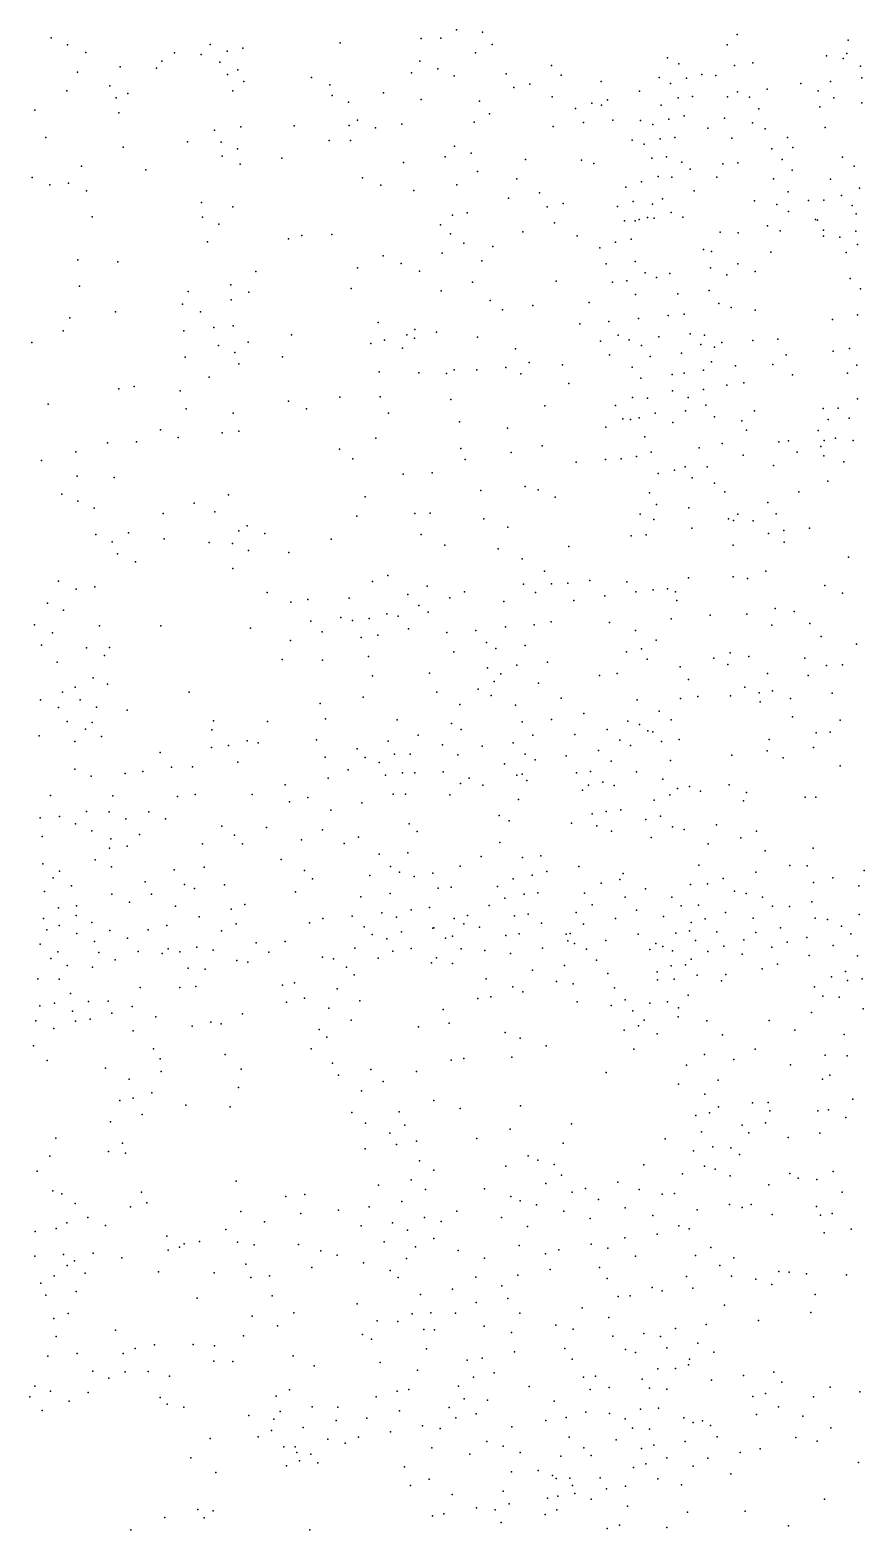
# Model space of a CAD drawing. Header units: inches. Extents: x 1412000 to 4237944, y 4931095 to 14792305.
# Drawn here: x 2823633.4 to 2823715.2, y 9862433.3 to 9862580.4 of the extents above; entities that cross this region are included whole.
import ezdxf

# ---------------------------------------------------------------- set-up
doc = ezdxf.new("R2010")
doc.units = ezdxf.units.IN
doc.header["$MEASUREMENT"] = 0

# ---------------------------------------------------------------- blocks, each defined once
blk = doc.blocks.new('SHORTSTLIDAR')
for p in [(1412124.07, 4931536.94), (1412126.62, 4931536.73), (1412151.58, 4931536.51), (1412084.31, 4931536.16), (1412085.91, 4931535.49), (1412099.91, 4931535.53), (1412103.1, 4931535.14), (1412112.64, 4931535.68), (1412120.59, 4931536.12), (1412122.52, 4931536.13), (1412127.54, 4931535.5), (1412150.61, 4931535.49), (1412162.47, 4931535.93), (1412087.69, 4931534.74), (1412095.15, 4931533.89), (1412096.4, 4931534.71), (1412099, 4931534.55), (1412100.83, 4931533.78), (1412101.57, 4931534.85), (1412120.45, 4931533.87), (1412125.93, 4931534.71), (1412144.76, 4931534.2), (1412145.86, 4931533.62), (1412153.13, 4931533.72), (1412160.36, 4931534.42), (1412161.97, 4931534.13), (1412162.35, 4931534.64), (1412086.87, 4931532.81), (1412091.05, 4931533.33), (1412094.63, 4931533.18), (1412101.61, 4931532.57), (1412102.6, 4931533.03), (1412109.84, 4931532.28), (1412119.65, 4931532.74), (1412122.22, 4931533.12), (1412123.83, 4931532.45), (1412128.94, 4931532.65), (1412133.38, 4931533.47), (1412134.34, 4931532.5), (1412143.94, 4931532.29), (1412146.62, 4931532.21), (1412148.12, 4931532.56), (1412149.51, 4931532.46), (1412151.34, 4931533.47), (1412163.67, 4931533.4), (1412163.83, 4931532.25), (1412085.83, 4931530.96), (1412090.05, 4931531.47), (1412091.83, 4931530.72), (1412102.11, 4931530.98), (1412103.19, 4931531.9), (1412111.63, 4931531.55), (1412116.91, 4931530.78), (1412129.67, 4931531.3), (1412131.24, 4931531.64), (1412138.25, 4931531.88), (1412142, 4931530.95), (1412145.05, 4931531.7), (1412151.61, 4931530.86), (1412154.54, 4931531.12), (1412157.82, 4931531.68), (1412159.53, 4931530.96), (1412160.73, 4931531.88), (1412090.67, 4931530.27), (1412111.85, 4931530.53), (1412113.47, 4931529.87), (1412120.58, 4931530.11), (1412126.32, 4931529.95), (1412133.43, 4931530.38), (1412135.74, 4931529.23), (1412137.34, 4931529.76), (1412138.27, 4931529.57), (1412138.87, 4931530.1), (1412144.12, 4931529.58), (1412145.8, 4931530.29), (1412147.22, 4931530.43), (1412150.63, 4931530.4), (1412152.79, 4931530.35), (1412153.72, 4931529.22), (1412159.7, 4931529.41), (1412161.08, 4931530.28), (1412163.81, 4931529.78), (1412082.71, 4931529.07), (1412090.93, 4931528.8), (1412114.35, 4931528.1), (1412118.68, 4931527.69), (1412125.8, 4931527.91), (1412127.29, 4931528.72), (1412136.51, 4931527.86), (1412139.39, 4931528.11), (1412142.09, 4931528.06), (1412143.3, 4931527.67), (1412144.88, 4931528.19), (1412146.39, 4931528.51), (1412150.35, 4931528.29), (1412153.08, 4931527.85), (1412083.79, 4931526.41), (1412100.33, 4931527.13), (1412102.89, 4931527.43), (1412108.15, 4931527.54), (1412113.52, 4931527.58), (1412116.12, 4931527.35), (1412133.55, 4931527.49), (1412141.28, 4931526.15), (1412144.05, 4931526.26), (1412145.47, 4931526.4), (1412148.71, 4931527.3), (1412151.06, 4931526.32), (1412154.32, 4931527.26), (1412156.53, 4931526.38), (1412160.22, 4931527.39), (1412091.37, 4931525.45), (1412097.67, 4931525.97), (1412100.98, 4931525.95), (1412102.56, 4931525.29), (1412111.56, 4931526.11), (1412113.67, 4931526.11), (1412123.86, 4931525.54), (1412125.51, 4931524.86), (1412142.48, 4931525.75), (1412154.99, 4931525.3), (1412157.06, 4931525.43), (1412087.27, 4931523.58), (1412093.58, 4931523.21), (1412101.06, 4931524.55), (1412102.84, 4931523.79), (1412106.92, 4931524.37), (1412118.85, 4931523.93), (1412122.96, 4931524.49), (1412130.81, 4931524.24), (1412136.32, 4931524.16), (1412137.54, 4931523.86), (1412143.21, 4931524.37), (1412144.65, 4931524.49), (1412146.17, 4931523.98), (1412146.97, 4931523.29), (1412150.19, 4931523.8), (1412151.66, 4931523.91), (1412155.99, 4931524.25), (1412161.93, 4931524.47), (1412163.08, 4931523.57), (1412082.43, 4931522.47), (1412084.18, 4931521.75), (1412085.99, 4931521.91), (1412114.84, 4931522.44), (1412124.08, 4931521.74), (1412126.11, 4931523.05), (1412129.99, 4931522.34), (1412142.19, 4931522.05), (1412143.83, 4931522.58), (1412145.18, 4931522.5), (1412149.59, 4931522.51), (1412155.16, 4931522.35), (1412156.99, 4931523.18), (1412160.74, 4931522.31), (1412087.76, 4931521.15), (1412116.62, 4931521.71), (1412119.88, 4931521.21), (1412129.17, 4931520.44), (1412132.19, 4931520.97), (1412140.66, 4931521.52), (1412144.26, 4931520.39), (1412147.36, 4931521.18), (1412156.58, 4931521.08), (1412161.81, 4931520.72), (1412163.6, 4931521.42), (1412099.03, 4931520.03), (1412102.11, 4931519.61), (1412125.11, 4931519.02), (1412132.95, 4931519.61), (1412134.51, 4931519.93), (1412139.85, 4931519.62), (1412141.39, 4931520.13), (1412143.28, 4931519.86), (1412145.13, 4931519.04), (1412153.28, 4931520.17), (1412155.48, 4931519.83), (1412156.64, 4931519.14), (1412158.57, 4931520.22), (1412160.09, 4931520.26), (1412162.86, 4931519.72), (1412163.27, 4931518.92), (1412088.33, 4931518.62), (1412099.14, 4931518.59), (1412100.76, 4931517.91), (1412122.48, 4931517.82), (1412123.65, 4931518.78), (1412133.68, 4931518.03), (1412140.55, 4931518.23), (1412141.59, 4931518.24), (1412141.99, 4931518.34), (1412142.8, 4931518.54), (1412143.44, 4931518.47), (1412146.26, 4931518.59), (1412154.55, 4931517.72), (1412159.27, 4931518.36), (1412159.48, 4931518.29), (1412099.62, 4931516.15), (1412107.57, 4931516.45), (1412108.87, 4931516.77), (1412111.83, 4931516.89), (1412123.47, 4931516.95), (1412124.78, 4931516.04), (1412130.55, 4931517.16), (1412135.9, 4931516.75), (1412139.64, 4931516.12), (1412141.18, 4931516.44), (1412149.91, 4931517.12), (1412151.7, 4931517.06), (1412155.81, 4931517.25), (1412160.05, 4931516.73), (1412160.07, 4931517.3), (1412161.66, 4931516.61), (1412163.22, 4931517.21), (1412163.39, 4931515.89), (1412086.9, 4931514.39), (1412116.85, 4931514.8), (1412122.65, 4931515.05), (1412127.62, 4931515.7), (1412138.11, 4931515.58), (1412148.29, 4931515.41), (1412149.07, 4931515.21), (1412154.88, 4931515.14), (1412162.29, 4931515.11), (1412090.83, 4931514.21), (1412104.39, 4931513.25), (1412114.36, 4931513.61), (1412118.64, 4931514.04), (1412120.44, 4931513.3), (1412126.53, 4931514.31), (1412138.73, 4931514.01), (1412141.57, 4931514.25), (1412142.55, 4931513.12), (1412144.97, 4931513.05), (1412148.96, 4931513.62), (1412150.56, 4931512.94), (1412151.64, 4931514), (1412153.34, 4931513.27), (1412087.07, 4931511.81), (1412101.93, 4931511.95), (1412113.72, 4931511.58), (1412125.62, 4931512.2), (1412133.85, 4931512.3), (1412139.35, 4931512.21), (1412140.76, 4931512.35), (1412143.67, 4931512.68), (1412162.66, 4931512.57), (1412163.67, 4931511.56), (1412097.18, 4931510.04), (1412097.73, 4931511.31), (1412101.95, 4931510.47), (1412103.68, 4931511.22), (1412122.55, 4931511.37), (1412127.37, 4931510.42), (1412137.08, 4931510.21), (1412141.62, 4931511), (1412145.76, 4931511.06), (1412148.84, 4931511.38), (1412149.78, 4931510.11), (1412086.14, 4931508.7), (1412090.6, 4931509.31), (1412098.95, 4931509.29), (1412128.56, 4931509.5), (1412131.54, 4931509.93), (1412141.9, 4931508.66), (1412144.83, 4931508.95), (1412146.39, 4931509.06), (1412151, 4931509.71), (1412153.35, 4931509.47), (1412160.93, 4931508.56), (1412163.39, 4931509.01), (1412085.49, 4931507.44), (1412097.3, 4931507.44), (1412100.27, 4931507.76), (1412102.15, 4931507.92), (1412107.87, 4931507.04), (1412116.37, 4931508.24), (1412119.18, 4931507.06), (1412119.96, 4931507.56), (1412122.08, 4931507.32), (1412136.17, 4931508.11), (1412139.01, 4931508.35), (1412146.99, 4931507.16), (1412082.39, 4931506.3), (1412100.7, 4931506), (1412103.63, 4931506.32), (1412115.66, 4931506.19), (1412116.98, 4931506.51), (1412118.75, 4931505.75), (1412119.95, 4931506.73), (1412126.13, 4931506.83), (1412129.86, 4931505.68), (1412138.19, 4931506.44), (1412139.9, 4931507), (1412141, 4931506.56), (1412142.22, 4931506.01), (1412143.9, 4931506.84), (1412148.02, 4931506.09), (1412148.38, 4931507.01), (1412149.35, 4931505.82), (1412150.08, 4931506.28), (1412153.14, 4931506.5), (1412155.59, 4931506.62), (1412162.6, 4931505.7), (1412097.43, 4931504.86), (1412102.3, 4931505.31), (1412102.69, 4931504.2), (1412107, 4931504.89), (1412131.17, 4931504.32), (1412134.45, 4931504.1), (1412139.06, 4931505.1), (1412143.06, 4931504.93), (1412146.14, 4931505.26), (1412149.07, 4931504.41), (1412155.08, 4931504.14), (1412156.4, 4931505.1), (1412161, 4931505.43), (1412099.8, 4931502.91), (1412116.48, 4931503.42), (1412120.36, 4931503.33), (1412123.09, 4931503.25), (1412123.84, 4931503.62), (1412126.04, 4931503.6), (1412128.91, 4931503.83), (1412130.36, 4931503.22), (1412141.29, 4931503.89), (1412142.14, 4931502.81), (1412145.22, 4931503.16), (1412146.39, 4931503.3), (1412148.3, 4931503.59), (1412151.41, 4931503.99), (1412157, 4931503.12), (1412162.42, 4931503.28), (1412163.33, 4931504.07), (1412090.94, 4931501.76), (1412092.44, 4931501.99), (1412096.95, 4931501.56), (1412135.08, 4931502.26), (1412145.26, 4931501.55), (1412148.28, 4931501.7), (1412150.59, 4931502.1), (1412152.25, 4931502.33), (1412084.01, 4931500.26), (1412097.54, 4931499.79), (1412107.58, 4931500.55), (1412109.35, 4931499.79), (1412112.61, 4931500.94), (1412116.56, 4931500.97), (1412123.51, 4931500.72), (1412132.71, 4931500.09), (1412139.64, 4931500.1), (1412141.31, 4931500.91), (1412142.78, 4931500.83), (1412146.78, 4931500.89), (1412148.51, 4931500.15), (1412160.02, 4931499.81), (1412161.48, 4931499.86), (1412163.39, 4931500.76), (1412102.15, 4931499.37), (1412117.38, 4931499.36), (1412124.35, 4931498.52), (1412140.38, 4931498.8), (1412141.12, 4931498.73), (1412141.96, 4931498.92), (1412143.56, 4931499.35), (1412145.27, 4931498.45), (1412146.53, 4931499.59), (1412149.37, 4931499.02), (1412152.05, 4931498.62), (1412153.3, 4931499.58), (1412160.52, 4931498.75), (1412162.56, 4931498.87), (1412095.03, 4931497.74), (1412096.76, 4931496.99), (1412101.06, 4931497.45), (1412102.71, 4931497.59), (1412116.14, 4931496.9), (1412129.05, 4931497.88), (1412138.72, 4931497.98), (1412142.54, 4931497.04), (1412152.49, 4931497.7), (1412159.52, 4931497.66), (1412161.24, 4931496.92), (1412086.72, 4931495.58), (1412089.83, 4931496.46), (1412092.67, 4931496.56), (1412112.59, 4931495.84), (1412124.48, 4931495.89), (1412129.42, 4931495.51), (1412132.46, 4931496.15), (1412143.14, 4931495.54), (1412147.86, 4931495.98), (1412150.12, 4931496.39), (1412152.17, 4931495.26), (1412155.66, 4931496.54), (1412156.64, 4931496.66), (1412157.49, 4931495.55), (1412159.79, 4931496.08), (1412160.11, 4931496.68), (1412162.97, 4931496.69), (1412083.36, 4931494.71), (1412113.9, 4931494.88), (1412124.92, 4931494.83), (1412135.78, 4931494.55), (1412138.66, 4931494.81), (1412140.22, 4931494.9), (1412141.7, 4931495.12), (1412146.5, 4931494.1), (1412148.64, 4931494.1), (1412155.14, 4931494.24), (1412160.1, 4931495.17), (1412162.05, 4931494.58), (1412086.86, 4931493.18), (1412090.48, 4931493.07), (1412118.82, 4931493.39), (1412121.68, 4931493.52), (1412143.85, 4931493.46), (1412145.44, 4931493.78), (1412147.18, 4931493.02), (1412149.36, 4931492.5), (1412160.49, 4931492.69), (1412085.34, 4931491.41), (1412101.68, 4931491.35), (1412115.09, 4931491.16), (1412126.44, 4931491.79), (1412130.78, 4931492.17), (1412132.08, 4931491.85), (1412133.74, 4931491.14), (1412142.99, 4931491.56), (1412150.39, 4931491.64), (1412157.65, 4931491.64), (1412086.92, 4931490.72), (1412088.53, 4931490.04), (1412095.3, 4931489.52), (1412098.34, 4931490.54), (1412100.35, 4931489.7), (1412119.96, 4931489.54), (1412121.48, 4931489.57), (1412142.08, 4931489.45), (1412143.67, 4931490.41), (1412146.84, 4931490.07), (1412151.64, 4931489.47), (1412154.59, 4931490.61), (1412155.41, 4931489.48), (1412103.51, 4931488.31), (1412114.27, 4931489.25), (1412126.73, 4931489.01), (1412129.08, 4931488.17), (1412143.41, 4931488.94), (1412147.14, 4931488.08), (1412150.75, 4931489.01), (1412151.24, 4931488.85), (1412153.15, 4931488.8), (1412158.68, 4931488.08), (1412088.69, 4931487.45), (1412090.29, 4931486.76), (1412091.87, 4931487.64), (1412095.37, 4931487.05), (1412099.79, 4931486.68), (1412102.07, 4931486.6), (1412102.7, 4931487.81), (1412105.26, 4931487.56), (1412111.76, 4931487), (1412120.58, 4931487.47), (1412141.18, 4931487.35), (1412142.66, 4931487.43), (1412154.65, 4931487.58), (1412156.18, 4931487.87), (1412156.2, 4931486.7), (1412090.8, 4931485.56), (1412103.66, 4931485.91), (1412107.62, 4931485.7), (1412122.91, 4931486.41), (1412128.16, 4931486.06), (1412130.51, 4931485.08), (1412135.09, 4931486.3), (1412151.21, 4931486.41), (1412162.52, 4931485.23), (1412092.58, 4931484.79), (1412102.13, 4931484.13), (1412132.7, 4931483.87), (1412154.4, 4931483.87), (1412085.02, 4931482.88), (1412086.76, 4931482.11), (1412088.57, 4931482.35), (1412115.82, 4931482.85), (1412117.33, 4931483.46), (1412121.18, 4931482.4), (1412130.64, 4931482.58), (1412133.39, 4931482.62), (1412134.97, 4931482.69), (1412137.12, 4931482.95), (1412140.76, 4931482.82), (1412143.34, 4931482.05), (1412144.75, 4931482.15), (1412146.83, 4931483.21), (1412151.2, 4931483.33), (1412152.59, 4931483.16), (1412160.18, 4931482.46), (1412083.93, 4931480.73), (1412105.49, 4931481.77), (1412107.8, 4931480.82), (1412109.49, 4931481.08), (1412113.52, 4931481.21), (1412119.29, 4931481.57), (1412123.41, 4931481.25), (1412124.85, 4931481.83), (1412128.71, 4931480.88), (1412131.8, 4931481.77), (1412135.57, 4931481.01), (1412138.61, 4931481.46), (1412141.64, 4931481.84), (1412145.55, 4931481.86), (1412145.66, 4931481), (1412161.93, 4931481.71), (1412085.5, 4931480.04), (1412112.7, 4931479.33), (1412115.48, 4931479.24), (1412117.22, 4931479.69), (1412118.35, 4931479.47), (1412120.36, 4931480.52), (1412121.27, 4931479.84), (1412145.1, 4931479.21), (1412148.93, 4931479.57), (1412152.54, 4931479.65), (1412155.3, 4931480.21), (1412157.18, 4931479.92), (1412082.65, 4931478.6), (1412084.43, 4931477.82), (1412089.04, 4931478.51), (1412095.06, 4931478.51), (1412103.86, 4931478.29), (1412109.78, 4931478.97), (1412110.88, 4931477.91), (1412113.87, 4931479.04), (1412116.33, 4931477.61), (1412119.35, 4931478.2), (1412123.11, 4931477.85), (1412125.96, 4931478.06), (1412128.86, 4931478.4), (1412131.67, 4931478.62), (1412133.34, 4931478.9), (1412139.05, 4931478.83), (1412141.63, 4931478.05), (1412154.98, 4931478.58), (1412158.71, 4931478.73), (1412083.35, 4931476.63), (1412087.77, 4931476.36), (1412090.01, 4931476.4), (1412107.76, 4931477.08), (1412114.69, 4931477.38), (1412127.01, 4931476.89), (1412127.93, 4931476.3), (1412130.8, 4931476.57), (1412142.22, 4931476.27), (1412143.65, 4931477.12), (1412159.83, 4931477.45), (1412163.31, 4931476.7), (1412084.89, 4931474.94), (1412089.52, 4931475.61), (1412106.95, 4931475.2), (1412110.9, 4931475.14), (1412115.43, 4931475.5), (1412123.81, 4931475.96), (1412132.99, 4931474.96), (1412140.74, 4931475.95), (1412142.77, 4931475.25), (1412149.31, 4931475.35), (1412150.67, 4931474.73), (1412150.89, 4931475.87), (1412152.72, 4931475.5), (1412158.21, 4931475.34), (1412161.91, 4931474.7), (1412088.43, 4931473.4), (1412115.83, 4931473.61), (1412121.4, 4931473.87), (1412127.09, 4931474.39), (1412128.39, 4931473.79), (1412129.98, 4931474.66), (1412138.08, 4931473.64), (1412139.82, 4931473.83), (1412146, 4931474.5), (1412146.81, 4931473.25), (1412154.56, 4931473.83), (1412158.56, 4931473.64), (1412160.35, 4931474.62), (1412085.41, 4931472.01), (1412086.66, 4931472.48), (1412089.82, 4931472.78), (1412097.82, 4931471.99), (1412122.13, 4931472.01), (1412126.18, 4931472.29), (1412127.74, 4931473.05), (1412132.11, 4931472.88), (1412152.35, 4931472.5), (1412153.74, 4931471.94), (1412155.07, 4931472.13), (1412160.92, 4931471.91), (1412083.24, 4931471.27), (1412085.01, 4931470.51), (1412087.15, 4931471.24), (1412088.73, 4931470.55), (1412110.67, 4931470.88), (1412114.91, 4931471.51), (1412124.4, 4931470.81), (1412127.46, 4931471.68), (1412129.86, 4931470.73), (1412134.31, 4931471.41), (1412141.77, 4931471.27), (1412146.03, 4931471.37), (1412147.74, 4931471.58), (1412150.93, 4931471.66), (1412153.86, 4931471.06), (1412156.81, 4931471.37), (1412085.88, 4931469.14), (1412088.32, 4931469.04), (1412091.74, 4931470.24), (1412100.23, 4931469.2), (1412105.51, 4931469.13), (1412111.21, 4931469.39), (1412118.25, 4931469.29), (1412123.58, 4931468.92), (1412130.49, 4931469.1), (1412133.39, 4931469.31), (1412136.55, 4931469.92), (1412140.85, 4931469.15), (1412142, 4931468.84), (1412143.93, 4931470.14), (1412145.12, 4931469.28), (1412157.01, 4931469.58), (1412161.69, 4931469.25), (1412083.12, 4931467.72), (1412087.65, 4931468.37), (1412089.23, 4931467.66), (1412100.06, 4931468.3), (1412110.32, 4931467.32), (1412120.3, 4931467.8), (1412124.5, 4931468.34), (1412131.56, 4931467.78), (1412135.68, 4931467.84), (1412138.85, 4931468.33), (1412142.82, 4931468.21), (1412143.32, 4931468.12), (1412145.9, 4931467.38), (1412154.73, 4931467.37), (1412159.35, 4931468.01), (1412160.72, 4931468.07), (1412086.61, 4931467.16), (1412094.99, 4931466.1), (1412100.03, 4931466.59), (1412101.69, 4931466.77), (1412103.52, 4931467.22), (1412104.6, 4931467.04), (1412114.3, 4931466.45), (1412117.34, 4931467.19), (1412117.97, 4931465.92), (1412119.51, 4931465.93), (1412122.69, 4931466.83), (1412124.18, 4931465.85), (1412126.57, 4931466.72), (1412129.62, 4931467.04), (1412130.79, 4931465.92), (1412138, 4931466.28), (1412140.09, 4931467.29), (1412141.11, 4931466.76), (1412144.18, 4931467.17), (1412151.08, 4931465.84), (1412154.52, 4931466.25), (1412159.06, 4931466.59), (1412086.62, 4931464.47), (1412096.09, 4931464.66), (1412098.17, 4931464.67), (1412102.62, 4931465.14), (1412111.18, 4931465.64), (1412113.43, 4931464.38), (1412115.1, 4931465.61), (1412116.47, 4931465.11), (1412128.77, 4931464.98), (1412131.79, 4931465.38), (1412134.83, 4931465.77), (1412139.24, 4931465.23), (1412145.05, 4931465.31), (1412156.1, 4931465.57), (1412161.69, 4931464.79), (1412088.21, 4931463.77), (1412091.55, 4931464.02), (1412093.3, 4931464.22), (1412107.24, 4931462.93), (1412111.48, 4931463.58), (1412117.1, 4931463.86), (1412118.76, 4931464.08), (1412119.96, 4931464.09), (1412122.75, 4931464.2), (1412124.44, 4931463.06), (1412125.3, 4931463.57), (1412129.96, 4931463.86), (1412130.51, 4931463.95), (1412130.96, 4931463.35), (1412135.84, 4931464.11), (1412137.01, 4931462.9), (1412137.19, 4931464.24), (1412138.41, 4931463.18), (1412141.72, 4931464.19), (1412144.31, 4931463.47), (1412150.8, 4931462.93), (1412084.24, 4931461.86), (1412090.34, 4931461.84), (1412096.69, 4931461.76), (1412098.41, 4931461.96), (1412104.02, 4931461.98), (1412109.49, 4931461.68), (1412117.86, 4931461.99), (1412119.07, 4931462.01), (1412123.39, 4931461.94), (1412126.63, 4931462.87), (1412130.15, 4931461.48), (1412136.41, 4931462.38), (1412139.52, 4931462.85), (1412144.97, 4931461.93), (1412145.73, 4931462.56), (1412146.92, 4931462.74), (1412147.98, 4931462.29), (1412152.51, 4931462.17), (1412158.27, 4931461.71), (1412159.29, 4931461.72), (1412087.76, 4931460.32), (1412089.99, 4931460.28), (1412093.89, 4931460.28), (1412107.68, 4931461.26), (1412111.73, 4931460.42), (1412114.78, 4931461.16), (1412137.38, 4931460.07), (1412138.75, 4931460.31), (1412140.17, 4931460.48), (1412143.46, 4931461.4), (1412152.22, 4931461.35), (1412083.22, 4931459.68), (1412085.12, 4931459.8), (1412086.69, 4931459.1), (1412091.61, 4931459.58), (1412095.5, 4931459.58), (1412101.04, 4931458.86), (1412105.43, 4931458.72), (1412110.9, 4931458.52), (1412119.42, 4931459.11), (1412128.25, 4931459.9), (1412129.22, 4931459.38), (1412135.33, 4931459.16), (1412137.82, 4931458.9), (1412142.64, 4931459.52), (1412144.08, 4931459.86), (1412145.26, 4931458.81), (1412146.39, 4931458.55), (1412149.57, 4931459.01), (1412083.4, 4931457.85), (1412088.28, 4931458.41), (1412090.14, 4931457.62), (1412092.97, 4931458.06), (1412099.14, 4931457.12), (1412102.29, 4931457.99), (1412103.06, 4931457.13), (1412108.85, 4931457.51), (1412113.03, 4931457.15), (1412114.45, 4931457.79), (1412120.21, 4931458.34), (1412128.3, 4931457.27), (1412139.26, 4931458.38), (1412143.15, 4931457.75), (1412148.75, 4931457.13), (1412151.96, 4931457.72), (1412153.48, 4931458.36), (1412088.63, 4931455.58), (1412090.01, 4931456.71), (1412091.75, 4931456.91), (1412106.85, 4931455.59), (1412116.48, 4931456.13), (1412119.29, 4931456.25), (1412126.49, 4931455.89), (1412130.52, 4931455.79), (1412132.32, 4931455.95), (1412154.32, 4931456.44), (1412159.05, 4931456.72), (1412083.47, 4931455.17), (1412085.11, 4931454.46), (1412090.21, 4931454.88), (1412096.35, 4931454.57), (1412099.29, 4931454.85), (1412109.16, 4931454.53), (1412117.57, 4931454.91), (1412118.47, 4931454.35), (1412121.75, 4931454.26), (1412124.41, 4931454.94), (1412132.91, 4931454.42), (1412136.06, 4931454.92), (1412140.39, 4931454.21), (1412147.82, 4931455.03), (1412153.41, 4931454.36), (1412156.77, 4931455), (1412158.47, 4931454.98), (1412164.03, 4931454.53), (1412084.48, 4931453.79), (1412086.28, 4931453.02), (1412093.53, 4931453.4), (1412097.39, 4931453.13), (1412098.37, 4931452.76), (1412101.29, 4931453.11), (1412109.94, 4931453.69), (1412115.56, 4931454.03), (1412119.9, 4931453.94), (1412122.25, 4931452.8), (1412123.53, 4931452.88), (1412128.08, 4931452.95), (1412129.61, 4931453.69), (1412131.49, 4931454.06), (1412138.26, 4931453.26), (1412140.09, 4931453.64), (1412142.6, 4931452.72), (1412147, 4931453.14), (1412148.69, 4931453.2), (1412150.2, 4931453.75), (1412159.07, 4931453.33), (1412160.96, 4931453.81), (1412163.53, 4931453.02), (1412083.63, 4931452.45), (1412090.24, 4931452.2), (1412091.99, 4931451.42), (1412094.13, 4931452.19), (1412103.28, 4931451.18), (1412108.26, 4931452.43), (1412114.66, 4931451.95), (1412117.56, 4931452.27), (1412128.8, 4931451.8), (1412130.69, 4931452.19), (1412132.02, 4931452.33), (1412136.62, 4931452.31), (1412137.35, 4931451.16), (1412140.59, 4931451.9), (1412145.18, 4931451.9), (1412151.32, 4931452.49), (1412152.48, 4931452.26), (1412154.07, 4931451.91), (1412158.92, 4931451.46), (1412083.53, 4931449.81), (1412085.02, 4931450.86), (1412086.76, 4931450.11), (1412086.78, 4931451.06), (1412096.49, 4931451.03), (1412098.8, 4931449.98), (1412101.94, 4931450.73), (1412110.95, 4931449.8), (1412113.81, 4931450.04), (1412116.72, 4931450.38), (1412118.16, 4931449.94), (1412119.61, 4931450.65), (1412121.41, 4931450.9), (1412123.84, 4931449.8), (1412125.15, 4931450.12), (1412127.26, 4931451.07), (1412129.76, 4931450.07), (1412131.08, 4931450.22), (1412135.79, 4931450.41), (1412139.66, 4931449.8), (1412141.71, 4931450.64), (1412144.35, 4931450.02), (1412146.1, 4931451.06), (1412147.81, 4931451.11), (1412148.46, 4931449.78), (1412150.43, 4931450.4), (1412153.17, 4931449.83), (1412155.04, 4931451.03), (1412156.73, 4931451), (1412159.25, 4931449.83), (1412160.44, 4931449.7), (1412163.55, 4931450.19), (1412083.88, 4931448.71), (1412085.07, 4931449.11), (1412086.81, 4931448.34), (1412088.29, 4931449.42), (1412090.04, 4931448.65), (1412093.8, 4931448.69), (1412095.66, 4931449.13), (1412101.01, 4931448.6), (1412102.44, 4931449.28), (1412109.65, 4931449.38), (1412115.01, 4931449.01), (1412115.77, 4931448.24), (1412118.65, 4931448.51), (1412121.72, 4931448.86), (1412121.82, 4931448.88), (1412124.78, 4931449.29), (1412126.32, 4931448.95), (1412130.21, 4931448.31), (1412132.39, 4931449.34), (1412134.83, 4931448.29), (1412135.2, 4931448.33), (1412136.51, 4931449.26), (1412141.87, 4931448.29), (1412145.57, 4931448.37), (1412146.9, 4931448.6), (1412147.07, 4931449.43), (1412149.59, 4931448.52), (1412153.43, 4931448.44), (1412155.83, 4931448.91), (1412161.82, 4931449.05), (1412162.74, 4931448.32), (1412083.21, 4931447.3), (1412088.55, 4931447.56), (1412091.8, 4931447.87), (1412095.77, 4931446.85), (1412098.6, 4931447.01), (1412100.2, 4931446.72), (1412104.41, 4931447.42), (1412107.24, 4931447.57), (1412114.07, 4931446.91), (1412117.21, 4931447.82), (1412119.6, 4931446.86), (1412122.98, 4931447.88), (1412123.66, 4931448.08), (1412124.52, 4931446.85), (1412128.9, 4931448.16), (1412132.49, 4931446.89), (1412134.97, 4931447.61), (1412135.63, 4931447.36), (1412136.82, 4931446.82), (1412138.69, 4931447.66), (1412143.01, 4931446.77), (1412143.6, 4931447.35), (1412144.31, 4931447.05), (1412147.51, 4931447.66), (1412150.29, 4931447.11), (1412152.25, 4931447.72), (1412155, 4931447.01), (1412156.5, 4931447.48), (1412158.42, 4931447.95), (1412160.99, 4931447.16), (1412084.26, 4931445.9), (1412084.96, 4931446.53), (1412088.96, 4931446.48), (1412090.58, 4931445.77), (1412092.84, 4931446.57), (1412095.2, 4931446.39), (1412096.92, 4931446.54), (1412102.52, 4931445.68), (1412103.59, 4931445.52), (1412105.66, 4931446.51), (1412110.91, 4931446.01), (1412111.98, 4931445.85), (1412116.38, 4931445.92), (1412117.8, 4931446.61), (1412121.62, 4931445.47), (1412122.11, 4931445.96), (1412123.65, 4931445.4), (1412126.85, 4931446.67), (1412129.34, 4931446.39), (1412137.79, 4931445.73), (1412145.24, 4931446.63), (1412146.51, 4931445.26), (1412147.06, 4931445.82), (1412148.72, 4931446.58), (1412152.07, 4931446.33), (1412155.53, 4931445.34), (1412158.65, 4931446.17), (1412163.39, 4931446.15), (1412082.98, 4931443.9), (1412085.07, 4931443.85), (1412085.86, 4931445.2), (1412088.34, 4931445.04), (1412097.73, 4931444.94), (1412099.39, 4931444.83), (1412113.26, 4931445.03), (1412114.03, 4931444.29), (1412126.96, 4931443.88), (1412131.51, 4931444.74), (1412134.65, 4931445.19), (1412138.89, 4931444.43), (1412143.75, 4931444.59), (1412143.79, 4931443.8), (1412145.12, 4931445.16), (1412145.4, 4931443.86), (1412147.67, 4931444.26), (1412150.49, 4931444.32), (1412154.04, 4931444.89), (1412160.85, 4931444.1), (1412162.21, 4931444.6), (1412163.84, 4931443.89), (1412086.2, 4931442.46), (1412093.02, 4931443.03), (1412096.91, 4931443.06), (1412098.48, 4931443.14), (1412106.98, 4931443.27), (1412108.17, 4931443.49), (1412112.36, 4931442.92), (1412129.57, 4931443.1), (1412130.55, 4931442.61), (1412133.87, 4931443.62), (1412135.5, 4931443.42), (1412139.55, 4931443.02), (1412150.06, 4931443.7), (1412159.17, 4931443.11), (1412162.41, 4931443.74), (1412083.19, 4931441.26), (1412084.63, 4931441.51), (1412087.97, 4931441.68), (1412089.88, 4931441.69), (1412092.24, 4931441.17), (1412107.37, 4931441.62), (1412109.14, 4931441.99), (1412111.53, 4931441.03), (1412114.58, 4931441.73), (1412122.74, 4931440.89), (1412126.14, 4931441.97), (1412127.43, 4931442.14), (1412135.91, 4931441.63), (1412139.23, 4931441.27), (1412140.6, 4931441.83), (1412143.01, 4931441.52), (1412144.74, 4931441.64), (1412145.83, 4931441.04), (1412146.77, 4931442.3), (1412159.98, 4931442.18), (1412161.59, 4931442.11), (1412163.96, 4931440.96), (1412082.81, 4931439.79), (1412086.39, 4931440.74), (1412086.69, 4931439.73), (1412088.13, 4931439.95), (1412090.25, 4931440.53), (1412094.58, 4931440.16), (1412099.95, 4931439.65), (1412100.97, 4931439.49), (1412103.06, 4931440.46), (1412113.74, 4931439.83), (1412123.34, 4931439.54), (1412141.37, 4931440.76), (1412142.47, 4931439.85), (1412145.79, 4931440.16), (1412148.61, 4931439.77), (1412154.74, 4931439.81), (1412158.88, 4931440.61), (1412084.55, 4931439.02), (1412092.33, 4931438.78), (1412098.12, 4931439.26), (1412110.6, 4931438.92), (1412111.35, 4931438.18), (1412120.34, 4931439.19), (1412128.82, 4931438.64), (1412130.29, 4931438.08), (1412140.52, 4931438.85), (1412141.91, 4931439.3), (1412143.73, 4931438.5), (1412150.16, 4931438.41), (1412157.26, 4931438.86), (1412162.09, 4931438.43), (1412082.57, 4931437.34), (1412094.33, 4931437.04), (1412101.35, 4931436.48), (1412109.8, 4931437.04), (1412132.84, 4931437.32), (1412141.45, 4931437.01), (1412148.38, 4931436.47), (1412153.36, 4931436.99), (1412160.23, 4931436.42), (1412083.89, 4931435.89), (1412089.64, 4931435.12), (1412095, 4931436.04), (1412102.95, 4931435.05), (1412111.9, 4931435.62), (1412115.67, 4931435), (1412123.52, 4931435.91), (1412124.79, 4931436.07), (1412129.49, 4931436.2), (1412146.63, 4931435.43), (1412151.25, 4931436), (1412156.82, 4931435.46), (1412162.38, 4931436.36), (1412091.94, 4931434.07), (1412095.08, 4931434.8), (1412112.49, 4931434.44), (1412116.88, 4931433.82), (1412120.14, 4931434.82), (1412138.73, 4931434.7), (1412145.82, 4931433.55), (1412149.72, 4931433.97), (1412159.97, 4931434.04), (1412160.69, 4931434.44), (1412092.34, 4931432.18), (1412094.17, 4931432.71), (1412102.68, 4931433.24), (1412114.74, 4931432.9), (1412148.43, 4931432.59), (1412162.93, 4931432.08), (1412091.02, 4931431.96), (1412093.24, 4931430.6), (1412097.5, 4931431.52), (1412101.84, 4931431.33), (1412113.8, 4931430.79), (1412118.42, 4931430.85), (1412121.82, 4931431.95), (1412124.43, 4931431.18), (1412130.32, 4931431.45), (1412148.88, 4931430.76), (1412149.76, 4931431.33), (1412153.09, 4931431.74), (1412154.62, 4931431.77), (1412154.78, 4931430.96), (1412159.49, 4931430.95), (1412160.56, 4931431.05), (1412090.12, 4931429.86), (1412115.12, 4931429.74), (1412119, 4931429.54), (1412129.33, 4931429.16), (1412135.34, 4931429.67), (1412147.53, 4931430.5), (1412152.08, 4931429.55), (1412154.37, 4931429.78), (1412162.24, 4931430.29), (1412084.74, 4931428.26), (1412091.29, 4931427.77), (1412117.52, 4931428.75), (1412118.17, 4931427.65), (1412120.12, 4931427.99), (1412126.04, 4931428.23), (1412134.52, 4931427.78), (1412144.53, 4931428.22), (1412148.08, 4931428.89), (1412152.74, 4931428.8), (1412156.6, 4931428.34), (1412159.71, 4931428.75), (1412084.17, 4931426.51), (1412089.93, 4931426.97), (1412091.6, 4931426.81), (1412115.09, 4931427.21), (1412131.09, 4931426.54), (1412147.29, 4931427.03), (1412149.19, 4931427.42), (1412150.96, 4931427.32), (1412151.81, 4931426.67), (1412082.94, 4931425.03), (1412120.44, 4931426.06), (1412121.82, 4931425.13), (1412128.91, 4931425.53), (1412132.05, 4931426.11), (1412133.63, 4931425.69), (1412142.44, 4931425.64), (1412146.24, 4931424.78), (1412148.4, 4931425.54), (1412149.44, 4931425.24), (1412156.75, 4931424.79), (1412161.01, 4931424.99), (1412102.46, 4931424.05), (1412116.41, 4931423.66), (1412119.61, 4931424.17), (1412121.01, 4931423.25), (1412126.8, 4931423.29), (1412132.82, 4931423.82), (1412134.35, 4931424.65), (1412136.7, 4931423.35), (1412139.88, 4931423.94), (1412141.97, 4931423.23), (1412150.89, 4931424.57), (1412154.68, 4931423.7), (1412157.58, 4931424.34), (1412159.4, 4931424.22), (1412084.45, 4931423.12), (1412085.34, 4931422.81), (1412086.65, 4931421.86), (1412093.16, 4931422.98), (1412093.68, 4931421.94), (1412107.31, 4931422.55), (1412109.17, 4931422.75), (1412118.69, 4931422.07), (1412129.38, 4931422.56), (1412130.31, 4931422.13), (1412131.91, 4931421.72), (1412135.39, 4931422.98), (1412138, 4931422.26), (1412144.23, 4931422.79), (1412145.44, 4931422.83), (1412150.83, 4931421.77), (1412152.97, 4931421.78), (1412161.89, 4931422.99), (1412087.89, 4931420.49), (1412092.08, 4931421.53), (1412102.89, 4931421.09), (1412108.78, 4931420.89), (1412112.49, 4931421.2), (1412115.49, 4931421.55), (1412120.92, 4931420.48), (1412124.1, 4931421.1), (1412128.48, 4931420.48), (1412134.6, 4931421.12), (1412137.18, 4931420.38), (1412140.61, 4931421.43), (1412143.32, 4931420.68), (1412147.68, 4931421.24), (1412152.08, 4931421.47), (1412155.02, 4931420.8), (1412159.38, 4931421.56), (1412159.75, 4931420.73), (1412160.9, 4931420.87), (1412082.72, 4931419.12), (1412084.79, 4931419.42), (1412085.84, 4931419.97), (1412089.62, 4931419.72), (1412101.44, 4931419.32), (1412105.21, 4931420.07), (1412114.69, 4931419.69), (1412117.78, 4931419.97), (1412119.26, 4931419.25), (1412122.55, 4931420.11), (1412131.01, 4931419.62), (1412143.73, 4931418.87), (1412145.87, 4931419.69), (1412146.88, 4931419.37), (1412160.13, 4931418.98), (1412162.78, 4931419.36), (1412095.66, 4931418.65), (1412096.9, 4931417.57), (1412097.35, 4931417.91), (1412098.85, 4931418.14), (1412102.59, 4931418.08), (1412104.2, 4931417.81), (1412108.56, 4931417.84), (1412116.96, 4931418.09), (1412120.04, 4931417.63), (1412121.83, 4931418.43), (1412130.19, 4931417.74), (1412134.09, 4931417.31), (1412137.26, 4931417.89), (1412138.9, 4931417.47), (1412140.57, 4931418.49), (1412148.99, 4931417.55), (1412082.68, 4931416.7), (1412085.51, 4931416.87), (1412086.59, 4931416.24), (1412088.41, 4931417.01), (1412091.24, 4931416.55), (1412095.76, 4931417.28), (1412103.4, 4931415.93), (1412110.75, 4931417.21), (1412112.34, 4931416.81), (1412114.95, 4931416.05), (1412119.15, 4931416.47), (1412124.21, 4931417.26), (1412126.79, 4931416.51), (1412132.8, 4931416.93), (1412141.6, 4931416.71), (1412147.5, 4931416.76), (1412151.26, 4931416.55), (1412084.6, 4931414.78), (1412085.88, 4931415.79), (1412087.63, 4931415.02), (1412094.84, 4931415.17), (1412100.29, 4931415.05), (1412103.87, 4931414.62), (1412105.71, 4931414.76), (1412109.88, 4931415.6), (1412117.56, 4931415.28), (1412118.35, 4931414.6), (1412125.97, 4931414.65), (1412130.09, 4931414.84), (1412133.26, 4931415.4), (1412138.09, 4931415.59), (1412138.84, 4931414.51), (1412146.61, 4931414.69), (1412149.9, 4931415.77), (1412151.04, 4931414.73), (1412153.43, 4931414.45), (1412155.68, 4931415.21), (1412156.68, 4931415.12), (1412158.38, 4931414.97), (1412162.32, 4931414.87), (1412083.27, 4931414.06), (1412086.74, 4931413.22), (1412120.53, 4931412.93), (1412123.67, 4931413.45), (1412128.51, 4931413.78), (1412143.25, 4931413.62), (1412144.24, 4931413.3), (1412147.25, 4931413.57), (1412154.98, 4931413.93), (1412159.23, 4931412.94), (1412083.77, 4931412.88), (1412098.61, 4931412.57), (1412105.96, 4931412.8), (1412114.33, 4931412.04), (1412125.99, 4931412.16), (1412129.1, 4931412.55), (1412136.4, 4931411.63), (1412139.9, 4931412.76), (1412141.09, 4931412.81), (1412150.33, 4931411.88), (1412084.57, 4931410.6), (1412085.95, 4931411.08), (1412104, 4931410.81), (1412108.09, 4931411.14), (1412116.28, 4931410.37), (1412118.3, 4931410.28), (1412119.72, 4931411.06), (1412121.53, 4931411.13), (1412123.97, 4931411.12), (1412130.28, 4931411.1), (1412139.01, 4931410.67), (1412148.55, 4931410.01), (1412153.68, 4931410.38), (1412158.82, 4931411.17), (1412084.8, 4931408.81), (1412090.62, 4931409.45), (1412103.18, 4931408.9), (1412106.49, 4931409.88), (1412114.85, 4931409.02), (1412115.71, 4931408.55), (1412120.84, 4931409.5), (1412121.91, 4931409.46), (1412126.78, 4931409.83), (1412129.46, 4931409.21), (1412133.8, 4931409.93), (1412135.5, 4931409.54), (1412139.39, 4931408.86), (1412142.43, 4931409.13), (1412144.06, 4931408.82), (1412145.53, 4931409.62), (1412086.86, 4931407.16), (1412091.36, 4931407.17), (1412092.55, 4931407.65), (1412094.44, 4931408.01), (1412098.22, 4931408.04), (1412100.32, 4931407.91), (1412121.12, 4931407.6), (1412129.76, 4931407.31), (1412134.67, 4931407.65), (1412140.65, 4931407.56), (1412141.62, 4931407.25), (1412144.69, 4931407.7), (1412147.74, 4931408.16), (1412149.31, 4931407.29), (1412083.97, 4931406.89), (1412100.26, 4931406.41), (1412102.13, 4931406.37), (1412108.04, 4931406.92), (1412110.09, 4931405.94), (1412116.56, 4931406.27), (1412125.12, 4931406.5), (1412126.57, 4931406.71), (1412135.4, 4931406.6), (1412143.8, 4931405.64), (1412145.55, 4931405.7), (1412146.8, 4931406.03), (1412146.92, 4931406.59), (1412088.39, 4931405.43), (1412089.96, 4931404.73), (1412091.55, 4931405.35), (1412093.8, 4931405.38), (1412095.89, 4931404.94), (1412120.22, 4931405.52), (1412125.74, 4931404.83), (1412127.76, 4931405.26), (1412136.5, 4931404.83), (1412137.69, 4931404.92), (1412142.27, 4931404.64), (1412149.07, 4931404.54), (1412152.21, 4931404.99), (1412155.19, 4931405.32), (1412155.98, 4931404.34), (1412082.22, 4931402.91), (1412082.71, 4931403.94), (1412084.24, 4931403.46), (1412087.94, 4931403.34), (1412095, 4931402.85), (1412106.36, 4931402.97), (1412107.66, 4931403.58), (1412116.17, 4931402.92), (1412118.23, 4931403.45), (1412119.39, 4931403.64), (1412124.24, 4931403.94), (1412124.81, 4931402.72), (1412131.2, 4931403.92), (1412137.18, 4931403.62), (1412139.04, 4931403.83), (1412142.99, 4931403.77), (1412144.69, 4931403.66), (1412153.13, 4931402.93), (1412154.37, 4931403.24), (1412159.07, 4931402.92), (1412160.7, 4931403.85), (1412163.63, 4931403.38), (1412083.42, 4931401.56), (1412086.05, 4931402.47), (1412095.67, 4931402.18), (1412097.31, 4931401.89), (1412106.75, 4931401.48), (1412109.9, 4931401.94), (1412112.43, 4931401.88), (1412118.48, 4931401.54), (1412123.33, 4931401.86), (1412126, 4931401.23), (1412127.09, 4931402.58), (1412133.63, 4931402.47), (1412136.74, 4931401.39), (1412139.05, 4931401.26), (1412142.1, 4931401.7), (1412143.88, 4931401.78), (1412153.48, 4931401.17), (1412155.63, 4931401.93), (1412103.7, 4931401.08), (1412106.14, 4931400.7), (1412109.02, 4931399.89), (1412112.24, 4931400.6), (1412115.25, 4931400.81), (1412120.71, 4931400.05), (1412122.45, 4931399.79), (1412124, 4931400.85), (1412129.47, 4931399.97), (1412132.81, 4931400.59), (1412134.81, 4931400.89), (1412140.6, 4931400.74), (1412141.31, 4931399.84), (1412143, 4931399.72), (1412146.36, 4931400.84), (1412147.28, 4931400.39), (1412148.2, 4931400.54), (1412148.96, 4931400.08), (1412158.04, 4931401.01), (1412160.79, 4931399.85), (1412099.88, 4931398.81), (1412104.61, 4931398.99), (1412105.91, 4931399.6), (1412111.44, 4931398.74), (1412113.13, 4931398.35), (1412114.44, 4931398.94), (1412117.57, 4931399.46), (1412127.03, 4931398.51), (1412135.12, 4931398.94), (1412139.73, 4931398.68), (1412143.43, 4931398.18), (1412146.48, 4931398.53), (1412149.62, 4931398.98), (1412157.34, 4931398.92), (1412159.45, 4931398.56), (1412098, 4931396.94), (1412107.13, 4931398.01), (1412108.22, 4931398.01), (1412108.4, 4931397.45), (1412109.77, 4931397.27), (1412121.63, 4931397.91), (1412125.38, 4931397.27), (1412128.65, 4931398.07), (1412130.3, 4931397.46), (1412134.3, 4931397.08), (1412136.55, 4931397.9), (1412137.28, 4931397.14), (1412142.21, 4931397.85), (1412144.69, 4931396.91), (1412148.71, 4931396.9), (1412151.88, 4931397.45), (1412153.86, 4931397.8), (1412100.46, 4931395.49), (1412107.39, 4931396.14), (1412108.67, 4931396.64), (1412110.44, 4931396.44), (1412118.95, 4931396.05), (1412129.46, 4931395.56), (1412132.06, 4931395.68), (1412141.42, 4931395.99), (1412142.62, 4931396.32), (1412147.27, 4931396.12), (1412150.96, 4931395.35), (1412163.48, 4931396.46), (1412119.53, 4931394.22), (1412121.39, 4931394.82), (1412133.49, 4931395.18), (1412133.82, 4931394.9), (1412135.19, 4931394.92), (1412135.42, 4931394.21), (1412138.14, 4931394.96), (1412138.76, 4931393.9), (1412140.65, 4931394.16), (1412143.82, 4931394.87), (1412146.12, 4931394.27), (1412123.64, 4931393.32), (1412128.63, 4931393.65), (1412129.22, 4931392.41), (1412133, 4931392.96), (1412133.99, 4931393.16), (1412135.67, 4931393.42), (1412137.26, 4931392.88), (1412160.14, 4931392.86), (1412095.44, 4931391.06), (1412098.69, 4931391.86), (1412099.31, 4931391.04), (1412100.19, 4931391.73), (1412121.7, 4931391.25), (1412122.82, 4931391.42), (1412126.01, 4931392.03), (1412127.85, 4931391.81), (1412132.75, 4931391.37), (1412133.9, 4931391.81), (1412140.84, 4931392.19), (1412146.72, 4931391.61), (1412152.38, 4931391.69), (1412092.1, 4931389.88), (1412109.67, 4931389.85), (1412128.44, 4931390.58), (1412138.85, 4931390), (1412140.04, 4931390.33), (1412144.68, 4931390.1), (1412156.63, 4931390.25)]:
    blk.add_point(p)

msp = doc.modelspace()

# ---------------------------------------------------------------- block references
msp.add_blockref('SHORTSTLIDAR', (1411551.14, 4931043.5))

doc.saveas('drawing.dxf')
